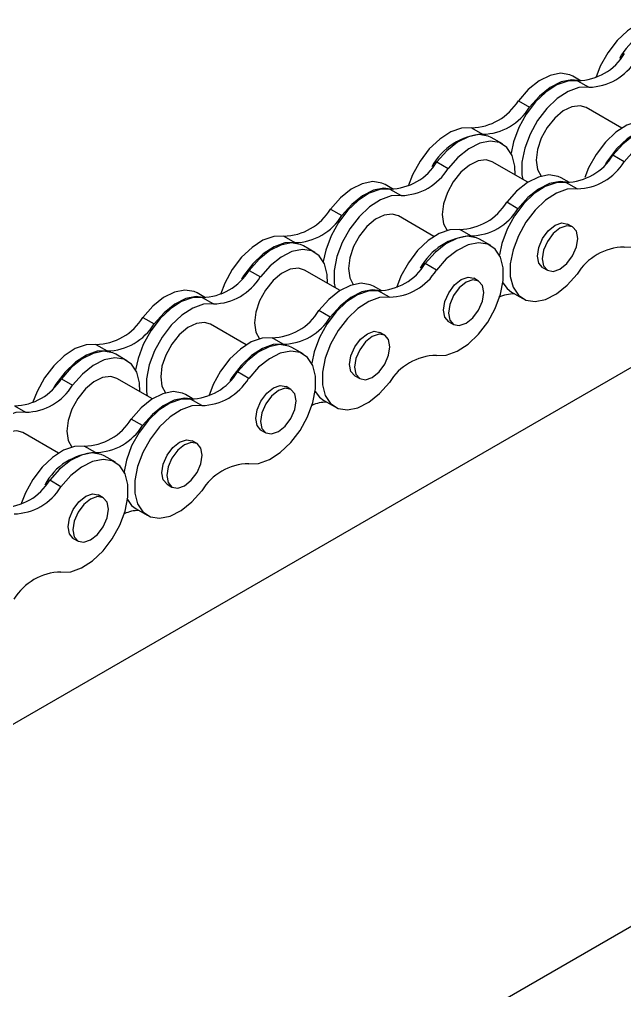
# Model space of a CAD drawing. Header units: metres. Extents: x 0 to 21025, y 0 to 14850.
# Drawn here: x 13190.3 to 13248.2, y 4821.4 to 4914.3 of the extents above; entities that cross this region are included whole.
import ezdxf

# ---------------------------------------------------------------- set-up
doc = ezdxf.new("R2010")
doc.units = ezdxf.units.M
doc.header["$LTSCALE"] = 25
doc.layers.add('SL4', color=4, linetype='Continuous')

msp = doc.modelspace()

# ---------------------------------------------------------------- linework, layer by layer
at = {"layer": 'SL4'}
for p, q in [((13244.011, 4908.455), (13243.211, 4908.916)), ((13243.679, 4908.483), (13244.754, 4907.862)), ((13238.007, 4906.573), (13239.081, 4905.953)), ((13247.896, 4903.949), (13244.489, 4905.916)), ((13233.517, 4903.981), (13234.591, 4903.361)), ((13236.488, 4902.429), (13235.413, 4903.05)), ((13248.128, 4900.73), (13247.053, 4901.351)), ((13230.209, 4900.706), (13231.283, 4900.086)), ((13238.915, 4898.765), (13235.508, 4900.732)), ((13226.051, 4898.086), (13225.251, 4898.548)), ((13242.895, 4898.73), (13242.096, 4899.192)), ((13243.638, 4898.138), (13242.563, 4898.758)), ((13225.719, 4898.114), (13226.793, 4897.494)), ((13237.966, 4896.228), (13236.891, 4896.849)), ((13220.046, 4896.205), (13221.121, 4895.584)), ((13229.935, 4893.581), (13226.528, 4895.547)), ((13233.476, 4893.636), (13232.401, 4894.257)), ((13243.188, 4894.495), (13242.723, 4894.764)), ((13215.556, 4893.613), (13216.631, 4892.992)), ((13235.372, 4892.705), (13234.298, 4893.325)), ((13218.528, 4892.061), (13217.453, 4892.681)), ((13212.248, 4890.338), (13213.323, 4889.718)), ((13220.955, 4888.397), (13217.548, 4890.363)), ((13230.168, 4890.362), (13229.093, 4890.982)), ((13240.324, 4890.61), (13240.79, 4890.341)), ((13234.208, 4889.311), (13233.742, 4889.58)), ((13224.935, 4888.362), (13224.135, 4888.824)), ((13225.678, 4887.77), (13224.603, 4888.39)), ((13208.09, 4887.718), (13207.29, 4888.18)), ((13207.758, 4887.746), (13208.833, 4887.125)), ((13237.358, 4888.256), (13238.433, 4887.635)), ((13220.005, 4885.86), (13218.93, 4886.481)), ((13202.086, 4885.836), (13203.16, 4885.216)), ((13211.975, 4883.212), (13208.568, 4885.179)), ((13231.344, 4885.425), (13231.81, 4885.157)), ((13215.515, 4883.268), (13214.44, 4883.888)), ((13225.228, 4884.127), (13224.762, 4884.396)), ((13197.596, 4883.244), (13198.67, 4882.624)), ((13217.412, 4882.336), (13216.337, 4882.957)), ((13200.567, 4881.692), (13199.492, 4882.313)), ((12694.644, 4561.139), (13249.722, 4881.578)), ((13194.288, 4879.97), (13195.362, 4879.349)), ((13202.994, 4878.028), (13199.587, 4879.995)), ((13212.207, 4879.993), (13211.132, 4880.614)), ((13222.364, 4880.241), (13222.829, 4879.972)), ((13216.247, 4878.943), (13215.782, 4879.211)), ((13206.974, 4877.994), (13206.175, 4878.455)), ((13189.798, 4877.378), (13190.872, 4876.757)), ((13207.717, 4877.401), (13206.642, 4878.022)), ((13219.398, 4877.887), (13220.473, 4877.267)), ((13202.045, 4875.492), (13200.97, 4876.112)), ((13194.014, 4872.844), (13190.607, 4874.811)), ((13213.384, 4875.057), (13213.849, 4874.788)), ((13197.554, 4872.9), (13196.48, 4873.52)), ((13207.267, 4873.758), (13206.802, 4874.027)), ((13199.451, 4871.968), (13198.377, 4872.589)), ((13194.247, 4869.625), (13193.172, 4870.245)), ((13204.403, 4869.873), (13204.869, 4869.604)), ((13198.287, 4868.574), (13197.821, 4868.843)), ((13201.437, 4867.519), (13202.512, 4866.898)), ((13195.423, 4864.689), (13195.889, 4864.42)), ((12627.802, 4469.097), (13296.02, 4854.851))]:
    msp.add_line(p, q, dxfattribs=at)
at = {"layer": 'SL4', "flags": 128}
for points in [[(13251.477, 4914.349), (13250.528, 4914.318), (13249.497, 4913.951), (13248.449, 4913.27), (13247.451, 4912.32), (13246.564, 4911.159), (13245.846, 4909.861), (13245.419, 4908.769)], [(13243.211, 4908.916), (13242.919, 4909.055), (13242.033, 4909.192), (13241.035, 4908.99), (13239.987, 4908.461), (13238.956, 4907.638), (13238.007, 4906.573)], [(13243.679, 4908.483), (13242.73, 4908.451), (13241.699, 4908.084), (13240.651, 4907.403), (13239.653, 4906.453), (13238.766, 4905.292), (13238.048, 4903.994), (13237.542, 4902.64), (13237.31, 4901.558)], [(13244.754, 4907.862), (13243.804, 4907.831), (13242.773, 4907.463), (13241.726, 4906.783), (13240.728, 4905.833), (13239.841, 4904.672), (13239.123, 4903.373), (13238.617, 4902.019), (13238.356, 4900.695), (13238.356, 4899.483), (13238.43, 4899.045)], [(13243.929, 4908.457), (13243.108, 4908.572), (13242.109, 4908.369), (13241.062, 4907.84), (13240.031, 4907.017), (13239.081, 4905.953)], [(13244.489, 4905.916), (13243.909, 4906.095), (13243.132, 4905.998), (13242.3, 4905.59), (13241.486, 4904.906), (13240.763, 4904.006), (13240.195, 4902.972), (13239.833, 4901.895), (13239.709, 4900.87)], [(13250.361, 4904.625), (13249.412, 4904.594), (13248.381, 4904.226), (13247.333, 4903.546), (13246.335, 4902.595), (13245.449, 4901.435), (13244.73, 4900.136), (13244.363, 4899.222)], [(13233.517, 4903.981), (13232.567, 4903.95), (13231.536, 4903.582), (13230.489, 4902.902), (13229.49, 4901.951), (13228.604, 4900.79), (13227.885, 4899.492), (13227.459, 4898.4)], [(13235.413, 4903.05), (13235.121, 4903.188), (13234.235, 4903.325), (13233.237, 4903.123), (13232.189, 4902.594), (13231.158, 4901.771), (13230.209, 4900.706)], [(13251.436, 4904.005), (13250.487, 4903.973), (13249.456, 4903.606), (13248.408, 4902.925), (13247.41, 4901.975), (13246.523, 4900.814), (13246.336, 4900.516)], [(13252.258, 4903.694), (13251.966, 4903.832), (13251.08, 4903.969), (13250.081, 4903.767), (13249.034, 4903.238), (13248.003, 4902.415), (13247.053, 4901.351)], [(13248.128, 4892.57), (13249.078, 4892.602), (13250.109, 4892.969), (13251.156, 4893.65), (13252.154, 4894.6), (13253.041, 4895.761), (13253.759, 4897.059), (13254.265, 4898.413), (13254.526, 4899.738), (13254.526, 4900.95), (13254.265, 4901.973), (13253.759, 4902.743), (13253.041, 4903.212), (13252.154, 4903.349), (13251.156, 4903.147), (13250.109, 4902.618), (13249.078, 4901.795), (13248.128, 4900.73)], [(13237.709, 4899.461), (13237.682, 4900.306), (13237.42, 4901.329), (13236.915, 4902.099), (13236.196, 4902.567), (13235.31, 4902.705), (13234.311, 4902.503), (13233.264, 4901.974), (13232.233, 4901.151), (13231.283, 4900.086)], [(13235.508, 4900.732), (13234.929, 4900.911), (13234.152, 4900.814), (13233.319, 4900.406), (13232.506, 4899.722), (13231.783, 4898.822), (13231.215, 4897.788), (13230.853, 4896.711), (13230.728, 4895.686)], [(13239.709, 4900.87), (13239.833, 4899.989), (13240.178, 4899.348)], [(13225.251, 4898.548), (13224.959, 4898.686), (13224.072, 4898.824), (13223.074, 4898.621), (13222.026, 4898.092), (13220.996, 4897.27), (13220.046, 4896.205)], [(13242.563, 4898.758), (13241.614, 4898.727), (13240.583, 4898.36), (13239.535, 4897.679), (13238.537, 4896.729), (13237.651, 4895.568), (13236.932, 4894.27), (13236.426, 4892.916), (13236.195, 4891.834)], [(13242.096, 4899.192), (13241.803, 4899.33), (13240.917, 4899.468), (13239.919, 4899.266), (13238.871, 4898.736), (13237.84, 4897.914), (13236.891, 4896.849)], [(13242.813, 4898.733), (13241.992, 4898.847), (13240.994, 4898.645), (13239.946, 4898.116), (13238.915, 4897.293), (13237.966, 4896.228)], [(13225.719, 4898.114), (13224.769, 4898.083), (13223.738, 4897.715), (13222.691, 4897.035), (13221.692, 4896.085), (13220.806, 4894.924), (13220.087, 4893.626), (13219.582, 4892.272), (13219.35, 4891.189)], [(13225.969, 4898.089), (13225.147, 4898.203), (13224.149, 4898.001), (13223.101, 4897.472), (13222.07, 4896.649), (13221.121, 4895.584)], [(13243.638, 4898.138), (13242.689, 4898.107), (13241.658, 4897.739), (13240.61, 4897.059), (13239.612, 4896.108), (13238.725, 4894.947), (13238.007, 4893.649), (13237.501, 4892.295), (13237.24, 4890.971), (13237.24, 4889.759), (13237.501, 4888.735), (13238.007, 4887.965), (13238.725, 4887.497), (13239.612, 4887.359), (13240.61, 4887.561), (13241.658, 4888.091), (13242.689, 4888.913), (13243.638, 4889.978)], [(13226.793, 4897.494), (13225.844, 4897.462), (13224.813, 4897.095), (13223.765, 4896.415), (13222.767, 4895.464), (13221.881, 4894.303), (13221.162, 4893.005), (13220.656, 4891.651), (13220.395, 4890.326), (13220.395, 4889.114), (13220.469, 4888.677)], [(13226.528, 4895.547), (13225.948, 4895.726), (13225.171, 4895.63), (13224.339, 4895.222), (13223.525, 4894.537), (13222.802, 4893.638), (13222.235, 4892.604), (13221.873, 4891.526), (13221.748, 4890.501)], [(13230.728, 4895.686), (13230.853, 4894.804), (13231.198, 4894.164)], [(13239.827, 4891.708), (13239.957, 4892.532), (13240.324, 4893.379), (13240.874, 4894.121), (13241.523, 4894.645), (13242.172, 4894.871), (13242.723, 4894.764)], [(13232.401, 4894.257), (13231.451, 4894.225), (13230.42, 4893.858), (13229.373, 4893.178), (13228.374, 4892.227), (13227.488, 4891.066), (13226.769, 4889.768), (13226.343, 4888.676)], [(13240.293, 4891.439), (13240.422, 4890.764), (13240.79, 4890.341), (13241.34, 4890.234), (13241.989, 4890.459), (13242.638, 4890.983), (13243.188, 4891.725), (13243.556, 4892.573), (13243.685, 4893.397), (13243.556, 4894.072), (13243.188, 4894.495), (13242.638, 4894.602), (13241.989, 4894.376), (13241.34, 4893.853), (13240.79, 4893.11), (13240.422, 4892.263), (13240.293, 4891.439)], [(13215.556, 4893.613), (13214.607, 4893.581), (13213.576, 4893.214), (13212.528, 4892.533), (13211.53, 4891.583), (13210.643, 4890.422), (13209.925, 4889.124), (13209.498, 4888.032)], [(13216.631, 4892.992), (13215.681, 4892.961), (13214.65, 4892.593), (13213.603, 4891.913), (13212.605, 4890.962), (13211.718, 4889.802), (13211.531, 4889.503)], [(13234.298, 4893.325), (13234.005, 4893.464), (13233.119, 4893.601), (13232.121, 4893.399), (13231.073, 4892.87), (13230.042, 4892.047), (13229.093, 4890.982)], [(13230.168, 4882.202), (13231.117, 4882.233), (13232.148, 4882.601), (13233.196, 4883.281), (13234.194, 4884.232), (13235.08, 4885.392), (13235.799, 4886.691), (13236.305, 4888.045), (13236.566, 4889.369), (13236.566, 4890.581), (13236.305, 4891.605), (13235.799, 4892.375), (13235.08, 4892.843), (13234.194, 4892.981), (13233.196, 4892.778), (13232.148, 4892.249), (13231.117, 4891.426), (13230.168, 4890.362)], [(13217.453, 4892.681), (13217.161, 4892.819), (13216.274, 4892.957), (13215.276, 4892.755), (13214.229, 4892.226), (13213.198, 4891.403), (13212.248, 4890.338)], [(13219.748, 4889.093), (13219.721, 4889.937), (13219.46, 4890.96), (13218.954, 4891.73), (13218.236, 4892.199), (13217.349, 4892.336), (13216.351, 4892.134), (13215.303, 4891.605), (13214.272, 4890.782), (13213.323, 4889.718)], [(13240.324, 4890.61), (13240.324, 4890.61), (13239.957, 4891.033), (13239.827, 4891.708)], [(13217.548, 4890.363), (13216.968, 4890.542), (13216.191, 4890.446), (13215.359, 4890.037), (13214.545, 4889.353), (13213.822, 4888.454), (13213.254, 4887.42), (13212.892, 4886.342), (13212.768, 4885.317)], [(13221.748, 4890.501), (13221.873, 4889.62), (13222.218, 4888.98)], [(13230.847, 4886.523), (13230.976, 4887.347), (13231.344, 4888.195), (13231.894, 4888.937), (13232.543, 4889.461), (13233.192, 4889.687), (13233.742, 4889.58)], [(13231.313, 4886.255), (13231.442, 4885.58), (13231.81, 4885.157), (13232.36, 4885.05), (13233.009, 4885.275), (13233.658, 4885.799), (13234.208, 4886.541), (13234.576, 4887.389), (13234.705, 4888.213), (13234.576, 4888.888), (13234.208, 4889.311), (13233.658, 4889.418), (13233.009, 4889.192), (13232.36, 4888.668), (13231.81, 4887.926), (13231.442, 4887.079), (13231.313, 4886.255)], [(13207.29, 4888.18), (13206.998, 4888.318), (13206.112, 4888.455), (13205.114, 4888.253), (13204.066, 4887.724), (13203.035, 4886.901), (13202.086, 4885.836)], [(13224.603, 4888.39), (13223.653, 4888.359), (13222.622, 4887.991), (13221.575, 4887.311), (13220.576, 4886.36), (13219.69, 4885.2), (13218.971, 4883.901), (13218.466, 4882.547), (13218.234, 4881.465)], [(13224.135, 4888.824), (13223.843, 4888.962), (13222.957, 4889.099), (13221.958, 4888.897), (13220.911, 4888.368), (13219.88, 4887.545), (13218.93, 4886.481)], [(13224.853, 4888.365), (13224.031, 4888.479), (13223.033, 4888.277), (13221.985, 4887.748), (13220.955, 4886.925), (13220.005, 4885.86)], [(13236.536, 4889.127), (13236.932, 4888.586), (13237.358, 4888.256)], [(13207.758, 4887.746), (13206.809, 4887.715), (13205.778, 4887.347), (13204.73, 4886.667), (13203.732, 4885.716), (13202.845, 4884.555), (13202.127, 4883.257), (13201.621, 4881.903), (13201.389, 4880.821)], [(13208.008, 4887.721), (13207.187, 4887.835), (13206.188, 4887.633), (13205.141, 4887.103), (13204.11, 4886.281), (13203.16, 4885.216)], [(13225.678, 4887.77), (13224.728, 4887.738), (13223.697, 4887.371), (13222.65, 4886.69), (13221.651, 4885.74), (13220.765, 4884.579), (13220.046, 4883.281), (13219.541, 4881.927), (13219.279, 4880.602), (13219.279, 4879.39), (13219.541, 4878.367), (13220.046, 4877.597), (13220.765, 4877.128), (13221.651, 4876.991), (13222.65, 4877.193), (13223.697, 4877.722), (13224.728, 4878.545), (13225.678, 4879.61)], [(13208.833, 4887.125), (13207.883, 4887.094), (13206.852, 4886.727), (13205.805, 4886.046), (13204.807, 4885.096), (13203.92, 4883.935), (13203.202, 4882.637), (13202.696, 4881.283), (13202.435, 4879.958), (13202.435, 4878.746), (13202.509, 4878.308)], [(13231.344, 4885.425), (13231.344, 4885.425), (13230.976, 4885.849), (13230.847, 4886.523)], [(13208.568, 4885.179), (13207.988, 4885.358), (13207.211, 4885.262), (13206.379, 4884.853), (13205.565, 4884.169), (13204.842, 4883.27), (13204.274, 4882.235), (13203.912, 4881.158), (13203.788, 4880.133)], [(13212.768, 4885.317), (13212.892, 4884.436), (13213.237, 4883.796)], [(13214.44, 4883.888), (13213.491, 4883.857), (13212.46, 4883.49), (13211.412, 4882.809), (13210.414, 4881.859), (13209.528, 4880.698), (13208.809, 4879.4), (13208.383, 4878.308)], [(13221.867, 4881.339), (13221.996, 4882.163), (13222.364, 4883.011), (13222.914, 4883.753), (13223.563, 4884.277), (13224.212, 4884.502), (13224.762, 4884.396)], [(13222.333, 4881.07), (13222.462, 4880.396), (13222.829, 4879.972), (13223.38, 4879.865), (13224.029, 4880.091), (13224.678, 4880.615), (13225.228, 4881.357), (13225.595, 4882.205), (13225.725, 4883.029), (13225.595, 4883.704), (13225.228, 4884.127), (13224.678, 4884.234), (13224.029, 4884.008), (13223.38, 4883.484), (13222.829, 4882.742), (13222.462, 4881.894), (13222.333, 4881.07)], [(13197.596, 4883.244), (13196.646, 4883.213), (13195.615, 4882.845), (13194.568, 4882.165), (13193.569, 4881.215), (13192.683, 4880.054), (13191.964, 4878.756), (13191.538, 4877.664)], [(13215.515, 4883.268), (13214.566, 4883.237), (13213.535, 4882.869), (13212.487, 4882.189), (13211.489, 4881.238), (13210.602, 4880.077), (13210.415, 4879.779)], [(13216.337, 4882.957), (13216.045, 4883.095), (13215.159, 4883.233), (13214.16, 4883.031), (13213.113, 4882.501), (13212.082, 4881.679), (13211.132, 4880.614)], [(13198.67, 4882.624), (13197.721, 4882.592), (13196.69, 4882.225), (13195.642, 4881.545), (13194.644, 4880.594), (13193.758, 4879.433), (13193.57, 4879.135)], [(13199.492, 4882.313), (13199.2, 4882.451), (13198.314, 4882.589), (13197.316, 4882.386), (13196.268, 4881.857), (13195.237, 4881.034), (13194.288, 4879.97)], [(13201.788, 4878.725), (13201.761, 4879.569), (13201.499, 4880.592), (13200.994, 4881.362), (13200.275, 4881.831), (13199.389, 4881.968), (13198.39, 4881.766), (13197.343, 4881.237), (13196.312, 4880.414), (13195.362, 4879.349)], [(13212.207, 4871.834), (13213.157, 4871.865), (13214.188, 4872.232), (13215.235, 4872.913), (13216.233, 4873.863), (13217.12, 4875.024), (13217.838, 4876.322), (13218.344, 4877.676), (13218.605, 4879.001), (13218.605, 4880.213), (13218.344, 4881.236), (13217.838, 4882.006), (13217.12, 4882.475), (13216.233, 4882.612), (13215.235, 4882.41), (13214.188, 4881.881), (13213.157, 4881.058), (13212.207, 4879.993)], [(13222.364, 4880.241), (13222.364, 4880.241), (13221.996, 4880.664), (13221.867, 4881.339)], [(13199.587, 4879.995), (13199.008, 4880.174), (13198.231, 4880.077), (13197.398, 4879.669), (13196.585, 4878.985), (13195.862, 4878.086), (13195.294, 4877.051), (13194.932, 4875.974), (13194.807, 4874.949)], [(13203.788, 4880.133), (13203.912, 4879.252), (13204.257, 4878.612)], [(13212.887, 4876.155), (13213.016, 4876.979), (13213.383, 4877.827), (13213.934, 4878.569), (13214.583, 4879.093), (13215.232, 4879.318), (13215.782, 4879.211)], [(13213.352, 4875.886), (13213.481, 4875.211), (13213.849, 4874.788), (13214.399, 4874.681), (13215.048, 4874.907), (13215.697, 4875.431), (13216.248, 4876.173), (13216.615, 4877.02), (13216.744, 4877.844), (13216.615, 4878.519), (13216.248, 4878.943), (13215.697, 4879.049), (13215.048, 4878.824), (13214.399, 4878.3), (13213.849, 4877.558), (13213.481, 4876.71), (13213.352, 4875.886)], [(13206.175, 4878.455), (13205.882, 4878.594), (13204.996, 4878.731), (13203.998, 4878.529), (13202.95, 4878), (13201.919, 4877.177), (13200.97, 4876.112)], [(13206.893, 4877.996), (13206.071, 4878.111), (13205.073, 4877.908), (13204.025, 4877.379), (13202.994, 4876.556), (13202.045, 4875.492)], [(13218.576, 4878.758), (13218.971, 4878.217), (13219.398, 4877.887)], [(13206.642, 4878.022), (13205.693, 4877.99), (13204.662, 4877.623), (13203.614, 4876.942), (13202.616, 4875.992), (13201.73, 4874.831), (13201.011, 4873.533), (13200.505, 4872.179), (13200.251, 4870.917)], [(13207.717, 4877.401), (13206.768, 4877.37), (13205.737, 4877.002), (13204.689, 4876.322), (13203.691, 4875.372), (13202.804, 4874.211), (13202.086, 4872.912), (13201.58, 4871.558), (13201.319, 4870.234), (13201.319, 4869.022), (13201.58, 4867.999), (13202.086, 4867.229), (13202.804, 4866.76), (13203.691, 4866.623), (13204.689, 4866.825), (13205.737, 4867.354), (13206.768, 4868.177), (13207.717, 4869.241)], [(13190.872, 4876.757), (13189.923, 4876.726), (13188.892, 4876.358), (13187.844, 4875.678), (13186.846, 4874.727), (13185.96, 4873.567), (13185.241, 4872.268), (13184.735, 4870.914), (13184.474, 4869.59), (13184.474, 4868.378), (13184.548, 4867.94)], [(13213.384, 4875.057), (13213.383, 4875.057), (13213.016, 4875.48), (13212.887, 4876.155)], [(13190.607, 4874.811), (13190.027, 4874.99), (13189.25, 4874.893), (13188.418, 4874.485), (13187.604, 4873.801), (13186.881, 4872.901), (13186.314, 4871.867), (13185.952, 4870.79), (13185.827, 4869.765)], [(13194.807, 4874.949), (13194.932, 4874.068), (13195.277, 4873.428)], [(13196.48, 4873.52), (13195.53, 4873.489), (13194.499, 4873.121), (13193.452, 4872.441), (13192.453, 4871.49), (13191.567, 4870.329), (13190.848, 4869.031), (13190.422, 4867.939)], [(13203.906, 4870.971), (13204.036, 4871.795), (13204.403, 4872.643), (13204.953, 4873.385), (13205.602, 4873.908), (13206.251, 4874.134), (13206.802, 4874.027)], [(13204.372, 4870.702), (13204.501, 4870.027), (13204.869, 4869.604), (13205.419, 4869.497), (13206.068, 4869.723), (13206.717, 4870.246), (13207.267, 4870.989), (13207.635, 4871.836), (13207.764, 4872.66), (13207.635, 4873.335), (13207.267, 4873.758), (13206.717, 4873.865), (13206.068, 4873.64), (13205.419, 4873.116), (13204.869, 4872.374), (13204.501, 4871.526), (13204.372, 4870.702)], [(13198.377, 4872.589), (13198.084, 4872.727), (13197.198, 4872.864), (13196.2, 4872.662), (13195.152, 4872.133), (13194.121, 4871.31), (13193.172, 4870.245)], [(13194.247, 4861.465), (13195.196, 4861.497), (13196.227, 4861.864), (13197.275, 4862.544), (13198.273, 4863.495), (13199.159, 4864.656), (13199.878, 4865.954), (13200.384, 4867.308), (13200.645, 4868.633), (13200.645, 4869.845), (13200.384, 4870.868), (13199.878, 4871.638), (13199.159, 4872.106), (13198.273, 4872.244), (13197.275, 4872.042), (13196.227, 4871.513), (13195.196, 4870.69), (13194.247, 4869.625)], [(13204.403, 4869.873), (13204.403, 4869.873), (13204.036, 4870.296), (13203.906, 4870.971)], [(13194.926, 4865.787), (13195.055, 4866.611), (13195.423, 4867.458), (13195.973, 4868.201), (13196.622, 4868.724), (13197.271, 4868.95), (13197.821, 4868.843)], [(13195.392, 4865.518), (13195.521, 4864.843), (13195.889, 4864.42), (13196.439, 4864.313), (13197.088, 4864.539), (13197.737, 4865.062), (13198.287, 4865.804), (13198.655, 4866.652), (13198.784, 4867.476), (13198.655, 4868.151), (13198.287, 4868.574), (13197.737, 4868.681), (13197.088, 4868.455), (13196.439, 4867.932), (13195.889, 4867.19), (13195.521, 4866.342), (13195.392, 4865.518)], [(13200.564, 4868.489), (13201.011, 4867.849), (13201.437, 4867.519)], [(13195.423, 4864.689), (13195.423, 4864.689), (13195.055, 4865.112), (13194.926, 4865.787)]]:
    msp.add_lwpolyline(points, dxfattribs=at)
at = {"layer": 'SL4'}
for centre, radius, start, end in [((13252.869, 4907.882), 5.855, 93.11014, 152.07322), ((13243.569, 4913.858), 5.376, 271.17027, 328.82435), ((13244.644, 4913.237), 5.376, 271.17027, 328.82435), ((13233.407, 4909.356), 5.376, 271.17027, 328.82435), ((13234.482, 4908.736), 5.376, 271.17027, 328.82435), ((13234.909, 4897.514), 5.855, 93.11014, 152.07322), ((13242.453, 4904.134), 5.376, 271.17027, 328.82435), ((13225.609, 4903.49), 5.376, 271.17027, 328.82435), ((13243.528, 4903.513), 5.376, 271.17027, 328.82435), ((13226.684, 4902.869), 5.376, 271.17027, 328.82435), ((13232.291, 4899.632), 5.376, 271.17027, 328.82435), ((13215.446, 4898.988), 5.376, 271.17027, 328.82435), ((13233.366, 4899.012), 5.376, 271.17027, 328.82435), ((13216.521, 4898.367), 5.376, 271.17027, 328.82435), ((13233.793, 4887.79), 5.855, 93.11014, 152.07322), ((13248.238, 4887.195), 5.376, 91.17027, 148.82435), ((13207.648, 4893.121), 5.376, 271.17027, 328.82435), ((13224.493, 4893.765), 5.376, 271.17027, 328.82435), ((13225.568, 4893.145), 5.376, 271.17027, 328.82435), ((13208.723, 4892.501), 5.376, 271.17027, 328.82435), ((13237.668, 4884.608), 3.488, 90.56116, 116.02928), ((13214.33, 4889.264), 5.376, 271.17027, 328.82435), ((13197.486, 4888.62), 5.376, 271.17027, 328.82435), ((13215.405, 4888.643), 5.376, 271.17027, 328.82435), ((13198.561, 4887.999), 5.376, 271.17027, 328.82435), ((13230.277, 4876.827), 5.376, 91.17027, 148.82435), ((13189.688, 4882.753), 5.376, 271.17027, 328.82435), ((13206.532, 4883.397), 5.376, 271.17027, 328.82435), ((13207.607, 4882.776), 5.376, 271.17027, 328.82435), ((13190.763, 4882.132), 5.376, 271.17027, 328.82435), ((13219.702, 4874.282), 3.446, 90.48431, 114.65163), ((13196.37, 4878.895), 5.376, 271.17027, 328.82435), ((13197.445, 4878.275), 5.376, 271.17027, 328.82435), ((13197.872, 4867.053), 5.855, 93.11014, 152.07322), ((13212.317, 4866.458), 5.376, 91.17027, 148.82435), ((13188.572, 4873.029), 5.376, 271.17027, 328.82435), ((13189.647, 4872.408), 5.376, 271.17027, 328.82435), ((13201.742, 4863.914), 3.446, 90.48431, 114.65163), ((13194.356, 4856.09), 5.376, 91.17027, 148.82435)]:
    msp.add_arc(centre, radius, start, end, dxfattribs=at)

doc.saveas('drawing.dxf')
